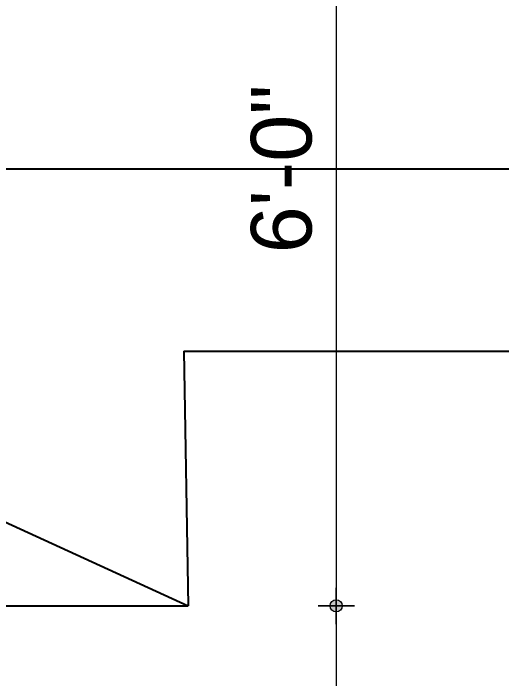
# Model space of a CAD drawing. Header units: inches. Extents: x -4597 to 93300, y -11124 to 5932.
# Drawn here: x -19.8 to 20.4, y -9151 to -9096.1 of the extents above; entities that cross this region are included whole.
import ezdxf

# ---------------------------------------------------------------- set-up
doc = ezdxf.new("R2010")
doc.units = ezdxf.units.IN
doc.header["$LTSCALE"] = 0.5
doc.header["$MEASUREMENT"] = 0
doc.header["$PDMODE"] = 66
doc.layers.add('hatch', color=9, linetype='Continuous', lineweight=0)
doc.layers.add('Toilet', color=7, linetype='Continuous', lineweight=25)
doc.styles.get("Standard").update_dxf_attribs({"font": 'arial.ttf'})
doc.dimstyles.new('S8', dxfattribs={"dimtxt": 5, "dimasz": 1, "dimexe": 6, "dimexo": 18, "dimgap": 1.9375, "dimtad": 1, "dimdec": 0, "dimzin": 3, "dimdsep": 46, "dimlunit": 4, "dimtxsty": 'Standard', "dimblk": 'dot 2', "dimcen": 12, "dimse1": 1, "dimse2": 1, "dimclrd": 1, "dimclre": 1, "dimclrt": 256, "dimadec": 0, "dimazin": 0, "dimtfac": 0.75, "dimtdec": 0, "dimtix": 1, "dimtmove": 1, "dimatfit": 3, "dimldrblk": 'DOT', "dimfxl": 1, "dimtolj": 1, "dimtzin": 0, "dimlwd": 9, "dimlwe": 9, "dimarcsym": 0})

# ---------------------------------------------------------------- blocks, each defined once
blk = doc.blocks.new('dot1')
at = {"layer": 'hatch'}
h = blk.add_hatch(color=256, dxfattribs=at)
edge = h.paths.add_edge_path()
edge.add_arc((0, 0), 1, 0, 360)
for p, q in [((0, 3), (0, -3)), ((3, 0), (-3, 0))]:
    blk.add_line(p, q, dxfattribs=at)
blk.add_circle((0, 0), 1, dxfattribs=at)
blk = doc.blocks.new('dot 2')
at = {"layer": 'hatch', "xscale": 0.5, "yscale": 0.5, "zscale": 0.5}
blk.add_blockref('dot1', (0, 0), dxfattribs=at)
blk = doc.blocks.new('*D510')
at = {"layer": 'Defpoints', "color": 0, "transparency": 16777216}
for p in [(-6.63, -9072.965), (-5.386, -9144.965), (6.804, -9144.965)]:
    blk.add_point(p, dxfattribs=at)
at = {"layer": 'Toilet', "color": 1, "lineweight": 9, "transparency": 16777216}
blk.add_line((6.804, -9073.965), (6.804, -9143.965), dxfattribs=at)
for p, rotation in [((6.804, -9072.965), 90), ((6.804, -9144.965), 270)]:
    blk.add_blockref('dot 2', p, dxfattribs=dict(at, rotation=rotation))
at = {"layer": 'Toilet', "transparency": 16777216, "insert": (2.314, -9108.965), "char_height": 5, "attachment_point": 5, "rotation": 90}
blk.add_mtext('\\A1;6\'-0"', dxfattribs=at)
blk = doc.blocks.new('_Dot')
at = {"color": 0, "linetype": 'ByBlock', "lineweight": -2}
blk.add_line((-0.5, 0), (-1, 0), dxfattribs=at)
at = {"color": 0, "linetype": 'ByBlock', "const_width": 0.5}
blk.add_lwpolyline([(-0.25, 0, 1), (0.25, 0, 1)], format="xyb", close=True, dxfattribs=at)
blk = doc.blocks.new('*D511')
at = {"layer": 'Defpoints', "color": 0, "transparency": 16777216}
for p in [(-5.386, -9144.965), (-4.23, -9211.965), (6.804, -9211.965)]:
    blk.add_point(p, dxfattribs=at)
at = {"layer": 'Toilet', "color": 1, "lineweight": 9, "transparency": 16777216}
blk.add_line((6.804, -9145.965), (6.804, -9210.965), dxfattribs=at)
for p, rotation in [((6.804, -9144.965), 90), ((6.804, -9211.965), 270)]:
    blk.add_blockref('dot 2', p, dxfattribs=dict(at, rotation=rotation))
at = {"layer": 'Toilet', "transparency": 16777216, "insert": (2.324, -9178.465), "char_height": 5, "attachment_point": 5, "rotation": 90}
blk.add_mtext('\\A1;5\'-7"', dxfattribs=at)

msp = doc.modelspace()

# ---------------------------------------------------------------- linework, layer by layer
at = {"layer": 'Toilet'}
for p, q in [((-131.461, -9108.965), (297.889, -9108.965)), ((-59.898, -9119.965), (-5.386, -9144.965)), ((-5.749, -9123.965), (49.862, -9123.965)), ((-5.749, -9123.965), (-5.386, -9144.965)), ((-47.393, -9144.965), (-5.386, -9144.965))]:
    msp.add_line(p, q, dxfattribs=at)

# ---------------------------------------------------------------- dimensions: what is measured, and where the dimension line sits
for base, p1, p2, picture, middle in [((6.804, -9144.965), (-6.63, -9072.965), (-5.386, -9144.965), '*D510', (2.314, -9108.965)), ((6.804, -9211.965), (-5.386, -9144.965), (-4.23, -9211.965), '*D511', (2.324, -9178.465))]:
    dim = msp.add_linear_dim(base=base, p1=p1, p2=p2, angle=90, dimstyle='S8', override={"dimfxl": 2, "dimfxlon": 1, "dimarcsym": 1}, dxfattribs=at)
    dim.commit()
    dim.dimension.update_dxf_attribs({"geometry": picture, "text_midpoint": middle})

doc.saveas('drawing.dxf')
